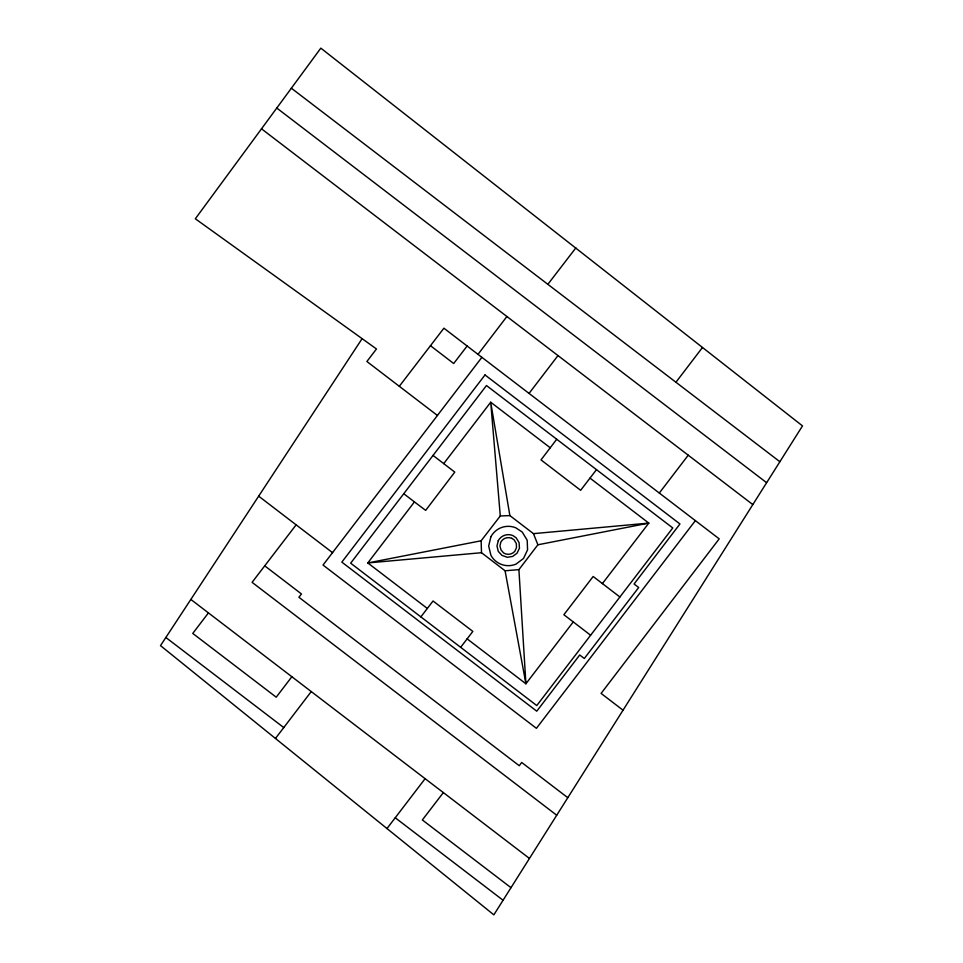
<?xml version="1.0" encoding="UTF-8"?>
<svg xmlns="http://www.w3.org/2000/svg" width="963" height="963" viewBox="0 0 963 963"><rect width="100%" height="100%" fill="white"/><g stroke="black" fill="none" stroke-linecap="round" stroke-linejoin="round"><path stroke-width="1.44" d="M362.1 338.651L160.508 645.631L493.85 914.85L802.492 425.899L320.823 48.15L195.333 218.782L376.473 348.967L366.891 361.498L437.455 415.486M275.49 738.416L311.242 691.566L190.915 599.48M556.686 439.309L541.013 459.893L580.641 490.299L596.482 469.655L486.471 385.537L350.664 563.174L536.776 705.566L672.764 527.941L596.482 469.655M208.417 612.925L192.756 633.425L276.225 697.188L291.885 676.688M556.686 815.204L252.089 582.338L296.123 524.847L258.722 496.198M623.013 710.176L601.093 693.408L719.205 538.859L477.997 354.36L506.923 316.49M695.43 520.562L536.415 728.329L323.026 565.064L481.873 357.345M433.037 455.427L454.777 472.099L425.67 510.378L414.427 501.904L367.806 562.946L427.331 608.46L433.037 600.996L472.845 631.403L460.675 647.292M529.036 393.422L557.974 355.6M420.879 616.886L427.331 608.46M467.127 638.866L525.906 683.778L518.901 569.627L537.884 544.793L648.809 523.102L590.03 478.142M675.906 382.275L702.436 347.535M386.97 828.565L425.116 778.682L311.242 691.566M659.318 493.02L688.244 455.198M399.32 386.283L443.907 328.19L477.997 354.36M443.726 463.624L490.709 402.221L550.234 447.783M602.381 583.626L648.809 523.102L533.466 533.646L509.872 515.59L500.291 515.963L481.127 540.785L481.5 552.714L505.081 570.782L525.906 683.778L573.262 621.917L563.873 614.731L593.16 576.488L619.883 596.988M529.409 858.418L443.353 792.585L422.348 819.958L510.98 887.669M467.127 346.018L453.681 363.52L430.461 345.693M547.839 284.338L575.85 247.9M481.127 540.785L367.806 562.946L481.5 552.714M505.081 570.782L518.901 569.627M511.714 538.305L514.11 539.822L516.324 543.553L516.505 547.61L514.856 551.293A8.631 8.631 0 0 1 503.613 552.955L501.037 549.957L499.929 545.997L500.844 542.037A8.571 8.571 0 0 1 511.714 538.305M425.116 778.682L443.353 792.585M291.332 88.187L779.825 461.686M276.778 108.037L766.56 482.656M261.491 128.813L752.741 504.528M296.123 524.847L332.608 552.714M264.801 565.895L301.467 593.954L298.891 597.265L519.274 765.729L521.669 762.455L567.737 797.653M165.853 637.482L283.784 727.583M395.263 817.792L503.059 900.249M573.262 621.917L590.584 635.219M403.738 493.706L414.427 501.904M533.466 533.646L537.884 544.793M509.872 515.59L490.709 402.221L500.291 515.963M490.901 536.728L488.686 545.997L490.901 555.302A19.838 19.838 0 0 0 515.963 564.149L523.511 558.48L527.568 549.813L527.194 540.231L522.223 532.033L515.771 527.796A19.741 19.741 0 0 0 490.901 536.74M498.268 540.652L496.98 545.997L498.268 551.342L501.952 555.386L507.296 557.276L512.641 556.445L517.059 553.183L519.454 548.2L519.093 542.675L516.144 537.799L512.822 535.536A11.496 11.496 0 0 0 498.268 540.652M485.003 374.944L341.829 562.115L536.776 711.188L579.714 654.984L584.324 658.487L638.686 587.502L634.075 583.999L679.95 523.968L485.003 374.944"/></g></svg>
